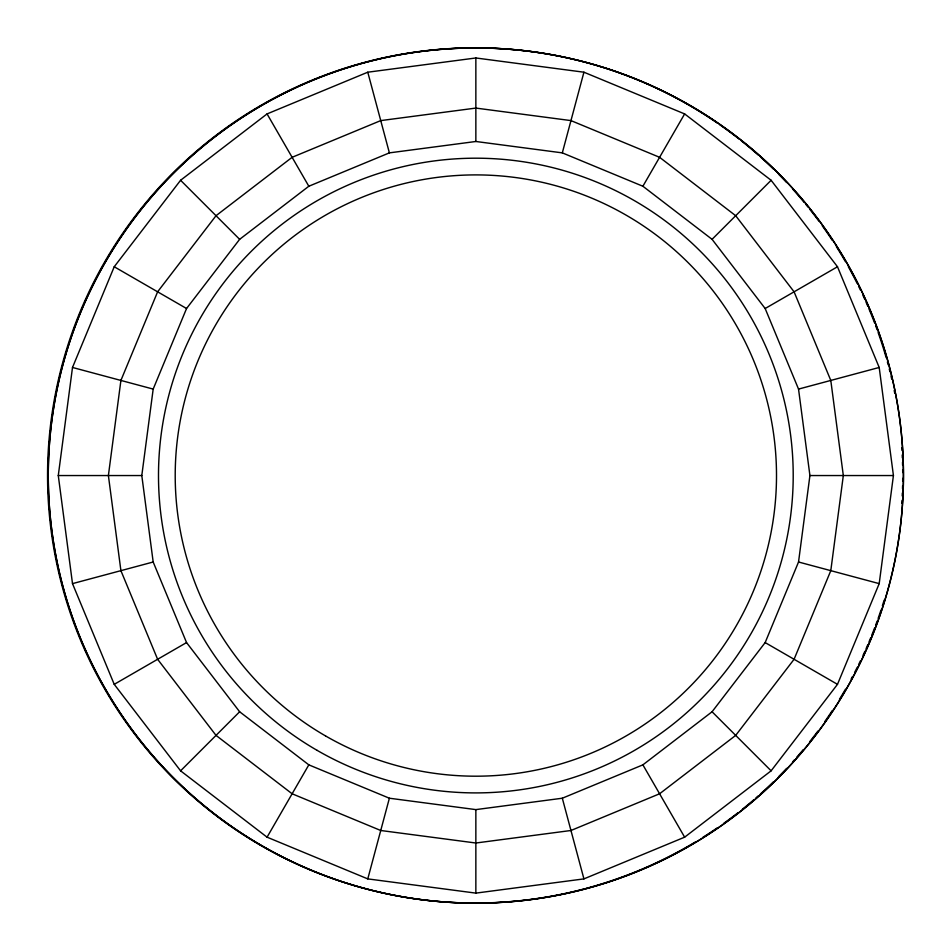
<?xml version="1.0" encoding="UTF-8"?>
<svg xmlns="http://www.w3.org/2000/svg" width="951" height="951" viewBox="0 0 951 951"><rect width="100%" height="100%" fill="white"/><g stroke="black" fill="none" stroke-linecap="round" stroke-linejoin="round"><path stroke-width="1.43" d="M58.284 475.548L72.502 367.466L114.227 266.755L180.583 180.274L267.065 113.918L367.775 72.205L475.857 57.975L583.926 72.205L684.637 113.918L771.118 180.274L837.486 266.755L879.2 367.466L893.429 475.548L879.2 583.629L837.486 684.34L771.118 770.821L684.637 837.177L583.926 878.89L475.857 893.12L367.775 878.89L267.065 837.177L180.583 770.821L114.227 684.34L72.502 583.629L58.284 475.548L141.794 475.548L153.182 562.005L186.551 642.579L239.64 711.764L308.825 764.854L389.387 798.222L475.857 809.61L562.314 798.222L642.888 764.854L712.073 711.764L765.163 642.579L798.531 562.005L809.919 475.548L798.531 389.09L765.163 308.516L712.073 239.331L642.888 186.241L562.314 152.873L475.857 141.485L389.387 152.873L308.825 186.241L239.64 239.331L186.551 308.516L153.182 389.09L141.794 475.548M120.908 380.436L108.39 475.548L120.908 570.659L157.616 659.281L216.02 735.385L292.123 793.776L380.745 830.496L475.857 843.014L570.957 830.496L659.59 793.776L735.694 735.385L794.085 659.281L830.794 570.659L843.323 475.548L830.794 380.436L794.085 291.814L735.694 215.711L659.59 157.307L570.957 120.599L475.857 108.081L380.745 120.599L292.123 157.307L216.02 215.711L157.616 291.814L120.908 380.436L153.182 389.09M367.775 878.89L389.387 798.222M562.314 152.873L583.926 72.205M267.065 837.177L308.825 764.854M642.888 186.241L659.59 157.307M659.709 157.105L684.637 113.918M180.583 770.821L215.841 735.563M216.02 735.385L239.64 711.764M712.073 239.331L771.118 180.274M114.227 684.34L186.551 642.579M765.163 308.516L837.486 266.755M72.502 583.629L120.67 570.719M120.908 570.659L153.182 562.005M798.531 389.09L879.2 367.466M809.919 475.548L843.323 475.548M843.561 475.548L893.429 475.548M72.502 367.466L120.67 380.376M798.531 562.005L879.2 583.629M114.227 266.755L186.551 308.516M765.163 642.579L837.486 684.34M180.583 180.274L239.64 239.331M712.073 711.764L771.118 770.821M267.065 113.918L308.825 186.241M642.888 764.854L659.59 793.776M659.709 793.99L684.637 837.177M367.775 72.205L389.387 152.873M562.314 798.222L583.926 878.89M475.857 57.975L475.857 141.485M475.857 809.61L475.857 893.12M475.131 903.046A427.593 427.581 -82.5 0 1 66.808 348.565A427.593 427.581 -82.5 0 1 717.482 123.166M719.907 124.843A427.593 427.581 -82.5 0 1 738.951 138.941M741.269 140.772A427.593 427.581 -82.5 0 1 758.256 155.025M760.467 156.986A427.593 427.581 -82.5 0 1 773.329 168.993M778.512 174.128A427.593 427.581 -82.5 0 1 786.643 182.544M792.611 189.023A427.593 427.581 -82.5 0 1 804.201 202.42M806.091 204.703A427.593 427.581 -82.5 0 1 807.958 206.997M809.8 209.315A427.593 427.581 -82.5 0 1 818.823 221.06M822.306 225.851A427.593 427.581 -82.5 0 1 832.351 240.448M836.345 246.63A427.593 427.581 -82.5 0 1 845.439 261.656M848.316 266.732A427.593 427.581 -82.5 0 1 857.255 283.588M858.575 286.227A427.593 427.581 -82.5 0 1 860.512 290.198M863.033 295.547A427.593 427.581 -82.5 0 1 864.887 299.589M866.088 302.287A427.593 427.581 -82.5 0 1 867.871 306.365M869.036 309.087A427.593 427.581 -82.5 0 1 874.551 322.829M875.598 325.599A427.593 427.581 -82.5 0 1 877.131 329.759M878.13 332.541A427.593 427.581 -82.5 0 1 886.201 357.754M887.39 361.962A427.593 427.581 -82.5 0 1 888.151 364.78M889.256 369.012A427.593 427.581 -82.5 0 1 889.981 371.841M891.028 376.109A427.593 427.581 -82.5 0 1 891.693 378.962M894.19 390.469A427.593 427.581 -82.5 0 1 894.772 393.357M901.81 447.6A427.593 427.581 -82.5 0 1 902 450.548M902.226 454.958A427.593 427.581 -82.5 0 1 902.356 457.895M902.523 462.293A427.593 427.581 -82.5 0 1 902.594 465.229M902.677 469.616A427.593 427.581 -82.5 0 1 902.713 472.54M902.713 478.365A427.593 427.581 -82.5 0 1 902.677 481.289M902.594 485.676A427.593 427.581 -82.5 0 1 902.523 488.6M902.356 493.01A427.593 427.581 -82.5 0 1 902.226 495.946M902 500.357A427.593 427.581 -82.5 0 1 901.81 503.293M884.121 600.176A427.593 427.581 -82.5 0 1 882.373 605.787M881.006 609.983A427.593 427.581 -82.5 0 1 878.13 618.364M877.131 621.146A427.593 427.581 -82.5 0 1 875.598 625.306M874.551 628.076A427.593 427.581 -82.5 0 1 871.853 634.971M870.736 637.717A427.593 427.581 -82.5 0 1 869.024 641.818M867.871 644.54A427.593 427.581 -82.5 0 1 866.088 648.618M864.875 651.316A427.593 427.581 -82.5 0 1 863.033 655.358M860.512 660.695A427.593 427.581 -82.5 0 1 858.575 664.678M857.255 667.317A427.593 427.581 -82.5 0 1 854.58 672.559M852.524 676.47A427.593 427.581 -82.5 0 1 851.145 679.05M845.439 689.249A427.593 427.581 -82.5 0 1 839.448 699.294M832.351 710.456A427.593 427.581 -82.5 0 1 824.886 721.44M817.931 731.034A427.593 427.581 -82.5 0 1 809.8 741.59M803.25 749.626A427.593 427.581 -82.5 0 1 796.534 757.471M794.584 759.683A427.593 427.581 -82.5 0 1 792.611 761.882M786.643 768.36A427.593 427.581 -82.5 0 1 778.512 776.777M773.329 781.9A427.593 427.581 -82.5 0 1 760.455 793.919M758.256 795.88A427.593 427.581 -82.5 0 1 756.045 797.83M753.81 799.755A427.593 427.581 -82.5 0 1 742.422 809.206M737.774 812.879A427.593 427.581 -82.5 0 1 723.533 823.495M717.47 827.739A427.593 427.581 -82.5 0 1 702.706 837.451M695.217 842.063A427.593 427.581 -82.5 0 1 585.804 888.484M584.389 888.852A427.593 427.581 -82.5 0 1 476.594 903.046M325.527 735.919A300.659 300.659 0 0 0 776.503 475.548A300.659 300.659 0 0 0 325.527 215.176A300.659 300.659 0 0 0 325.527 735.919M317.17 750.387A317.361 317.361 0 0 0 793.205 475.548A317.361 317.361 0 0 0 317.17 200.709A317.361 317.361 0 0 0 317.17 750.387M262.06 845.855A427.593 427.593 0 0 0 903.45 475.548A427.593 427.593 0 0 0 262.06 105.24A427.593 427.593 0 0 0 262.06 845.855M778.203 777.906A427.593 427.581 -82.5 0 0 586.529 62.516A427.593 427.581 -82.5 0 0 62.837 586.22A427.593 427.581 -82.5 0 0 778.203 777.906"/></g></svg>
